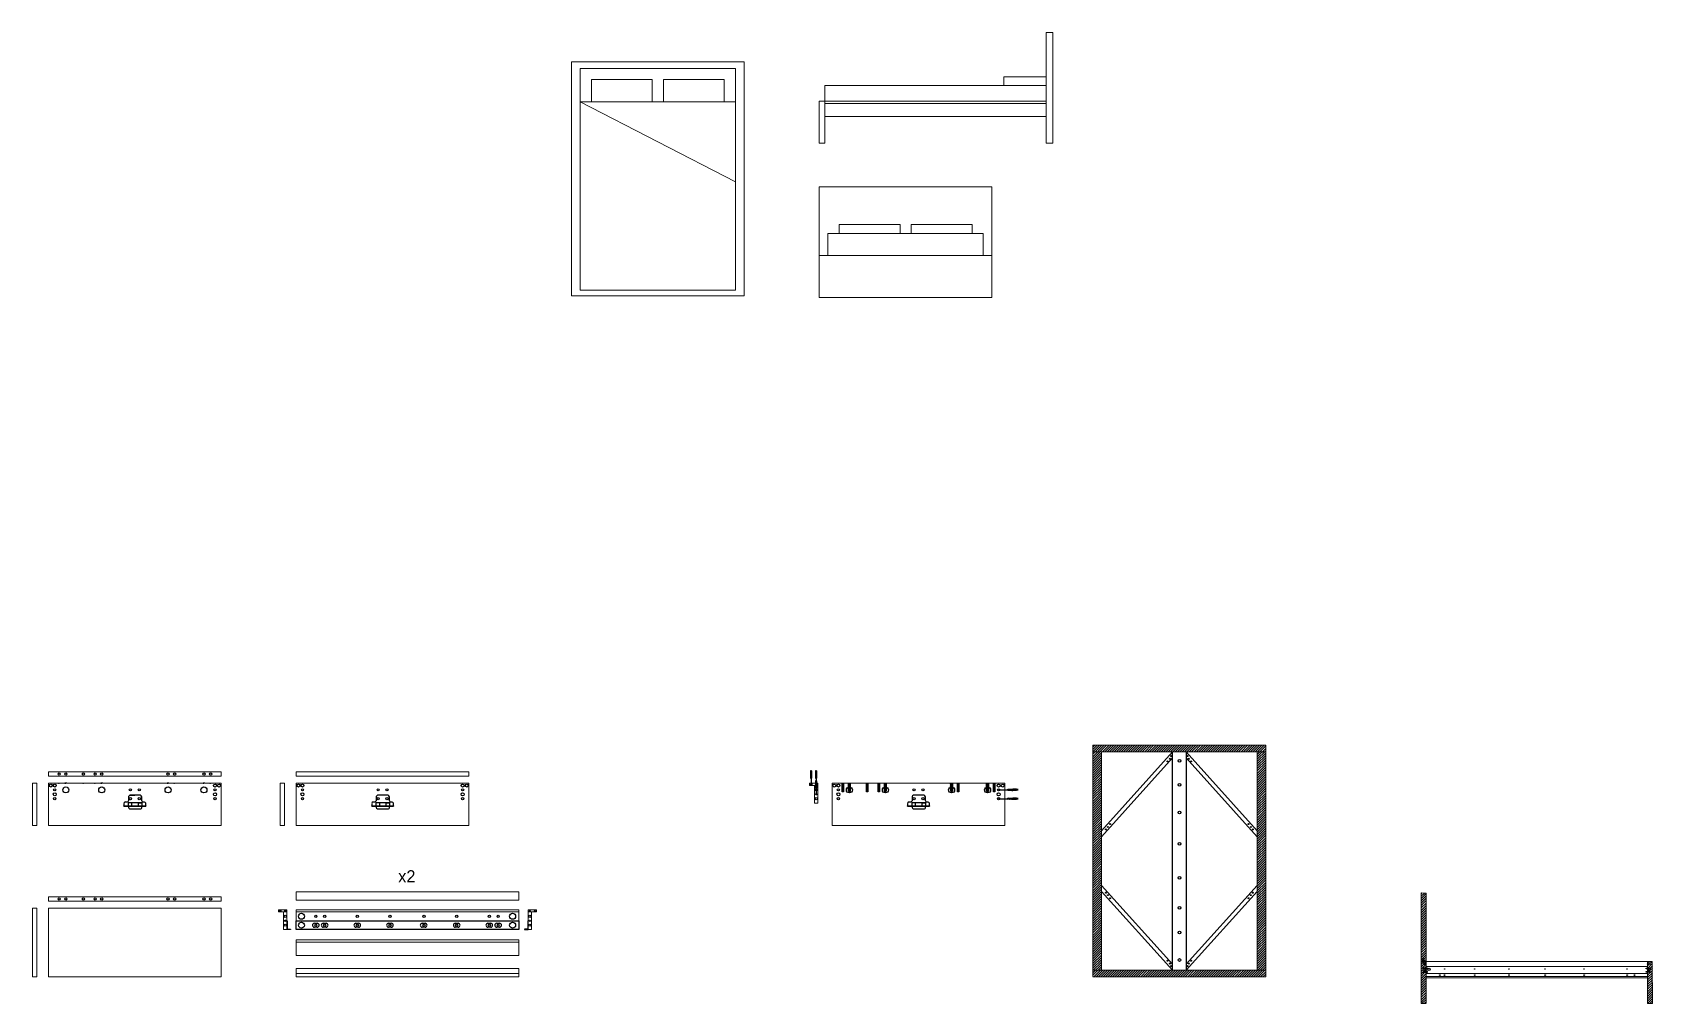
# Model space of a CAD drawing. Header units: inches. Extents: x 213 to 1676, y 188 to 1065.
import ezdxf

# ---------------------------------------------------------------- set-up
doc = ezdxf.new("R2010")
doc.units = ezdxf.units.IN
doc.header["$MEASUREMENT"] = 0
for name, color, linetype, lineweight in [('A-FURN', 8, 'Continuous', 15), ('A-WALL-FULL', 7, 'Continuous', 18), ('Arredi', 3, 'Continuous', 30), ('quota', 4, 'Continuous', 5)]:
    doc.layers.add(name, color=color, linetype=linetype, lineweight=lineweight)

msp = doc.modelspace()

# ---------------------------------------------------------------- hatches: boundary and pattern name
at = {"layer": 'quota'}
h = msp.add_hatch(dxfattribs=at)
h.set_pattern_fill('ANSI31', color=256, scale=12)
h.paths.add_polyline_path([(1178.2, 415.3), (1170.5, 415.3), (1170.5, 218.3), (1178.2, 218.3)])
h.paths.add_polyline_path([(1326.5, 421.3), (1170.5, 421.3), (1170.5, 415.3), (1326.5, 415.3)])
h.paths.add_polyline_path([(1326.5, 415.3), (1318.8, 415.3), (1318.8, 218.3), (1326.5, 218.3)])
h.paths.add_polyline_path([(1326.5, 218.3), (1170.5, 218.3), (1170.5, 212.3), (1326.5, 212.3)])
h = msp.add_hatch(dxfattribs=at)
h.set_pattern_fill('ANSI31', color=256, scale=12)
h.paths.add_polyline_path([(1471.2, 287.9), (1466.7, 288.3), (1466.7, 226.3), (1468.7, 226.3), (1468.7, 228.5), (1469.3, 228.5), (1469.3, 226.3), (1471.2, 226.3)])
h.paths.add_polyline_path([(1471.2, 215.5), (1471.2, 216.5), (1468.7, 216.5), (1468.7, 217.1), (1471.2, 217.1), (1471.2, 217.9), (1469.1, 217.9), (1469.1, 218.2), (1471.2, 218.2), (1471.2, 219.7), (1468.7, 219.7), (1468.7, 220.3), (1471.2, 220.3), (1471.2, 223.8), (1469.1, 223.8), (1469.2, 224.1), (1471.2, 224.1), (1471.2, 226.3), (1469.3, 226.3), (1469.3, 224.8), (1468.7, 224.8), (1468.7, 226.3), (1466.7, 226.3), (1466.7, 188.3), (1471.2, 188.3)])
h.paths.add_polyline_path([(1675.4, 226.3), (1671.2, 226.3), (1671.2, 224.1), (1673.2, 224.1), (1673.2, 223.8), (1671.2, 223.8), (1671.2, 220.3), (1673.6, 220.3), (1673.6, 219.7), (1671.2, 219.7), (1671.2, 218.2), (1673.2, 218.2), (1673.2, 217.9), (1671.2, 217.9), (1671.2, 217.1), (1673.6, 217.1), (1673.6, 216.5), (1671.2, 216.5), (1671.2, 188.3), (1675.7, 188.3)])

# ---------------------------------------------------------------- linework, layer by layer
at = {"layer": 'A-FURN'}
for p, q in [((1128.3, 964.6), (1128.3, 1064.6)), ((1128.3, 1064.6), (1134.4, 1064.6)), ((1134.4, 1064.6), (1134.4, 964.6)), ((699.7, 827), (699.7, 1038.1)), ((699.7, 1038.1), (855.7, 1038.1)), ((707.7, 1032), (707.7, 832)), ((847.7, 1032), (707.7, 1032)), ((847.7, 832), (847.7, 1032)), ((855.7, 827), (855.7, 1038.1)), ((1128.4, 1024.6), (1089.9, 1024.6)), ((1089.9, 1024.6), (1089.9, 1016.6)), ((1128.4, 1024.6), (1128.4, 1024.6)), ((1128.4, 1024.6), (1128.4, 1024.6)), ((717.7, 1002), (717.7, 1022)), ((717.7, 1022), (772.7, 1022)), ((772.7, 1022), (772.7, 1002)), ((837.7, 1022), (782.7, 1022)), ((782.7, 1022), (782.7, 1002)), ((837.7, 1002), (837.7, 1022)), ((928.3, 1002.6), (928.3, 1016.6)), ((928.3, 1016.6), (1128.3, 1016.6)), ((707.7, 1002), (847.7, 1002)), ((707.7, 1002), (847.7, 929.7)), ((923.3, 1002.6), (923.3, 964.6)), ((923.3, 1002.6), (931.4, 1002.6)), ((923.3, 1002.6), (928.3, 1002.6)), ((928.3, 1002.6), (928.3, 964.6)), ((928.3, 1002.6), (928.3, 988.6)), ((928.3, 1002.6), (928.3, 1002.6)), ((928.3, 1002.6), (928.3, 1002.4)), ((928.3, 1002.4), (928.3, 1000.4)), ((928.3, 1000.4), (1128.3, 1000.4)), ((1128.3, 1002.6), (931.4, 1002.6)), ((928.3, 988.6), (1128.3, 988.6)), ((923.3, 964.6), (928.3, 964.6)), ((1128.3, 964.6), (1134.4, 964.6)), ((923.3, 825.3), (923.3, 925.3)), ((923.3, 925.3), (1079.3, 925.3)), ((1079.3, 925.3), (1079.3, 825.3)), ((931.3, 863.3), (931.3, 883.3)), ((931.3, 883.3), (1071.3, 883.3)), ((941.3, 883.3), (941.3, 891.3)), ((941.3, 891.3), (996.3, 891.3)), ((996.3, 891.3), (996.3, 883.3)), ((1006.3, 891.3), (1006.3, 883.3)), ((1006.3, 891.3), (1061.3, 891.3)), ((1061.3, 883.3), (1061.3, 891.3)), ((1071.3, 883.3), (1071.3, 863.3)), ((923.3, 863.3), (1079.3, 863.3)), ((855.7, 827), (699.7, 827)), ((707.7, 832), (847.7, 832)), ((1079.3, 825.3), (923.3, 825.3))]:
    msp.add_line(p, q, dxfattribs=at)
at = {"layer": 'A-WALL-FULL'}
for p, q in [((1170.5, 421.3), (1326.5, 421.3)), ((1170.5, 212.7), (1170.5, 421.3)), ((1170.5, 421.3), (1170.5, 415.3)), ((1170.5, 415.3), (1326.5, 415.3)), ((1178.2, 415.3), (1178.2, 218.3)), ((1318.8, 218.8), (1318.8, 415.3)), ((1326.5, 421.3), (1326.5, 212.3)), ((383.6, 397.4), (227.6, 397.4)), ((227.6, 397.4), (227.6, 393.4)), ((227.6, 397.4), (227.6, 395.4)), ((227.6, 397.4), (227.6, 395.4)), ((383.6, 393.4), (383.6, 397.4)), ((383.6, 397.4), (383.6, 395.4)), ((607.2, 397.4), (451.2, 397.4)), ((451.2, 397.4), (451.2, 393.4)), ((607.2, 393.4), (607.2, 397.4)), ((213.2, 349.1), (213.2, 387.1)), ((213.2, 387.1), (217.2, 387.1)), ((217.2, 387.1), (217.2, 349.1)), ((227.6, 393.4), (383.6, 393.4)), ((227.6, 387.1), (227.6, 349.1)), ((227.6, 387.1), (383.6, 387.1)), ((383.6, 387.1), (383.6, 349.1)), ((436.8, 349.1), (436.8, 387.1)), ((436.8, 387.1), (440.8, 387.1)), ((440.8, 387.1), (440.8, 349.1)), ((451.2, 393.4), (607.2, 393.4)), ((451.2, 387.1), (607.2, 387.1)), ((451.2, 387.1), (451.2, 349.1)), ((607.2, 387.1), (607.2, 349.1)), ((914.7, 385.1), (914.7, 387.1)), ((914.7, 387.1), (922.2, 387.1)), ((914.7, 387.1), (914.7, 386.1)), ((919.2, 385.1), (914.7, 385.1)), ((919.2, 369.1), (919.2, 385.1)), ((919.2, 385.1), (922.2, 385.1)), ((922.2, 387.1), (922.2, 369.1)), ((922.2, 387.1), (922.2, 386.1)), ((935, 387.1), (1091, 387.1)), ((935, 387.1), (935, 349.1)), ((1091, 387.1), (1091, 349.1)), ((922.2, 369.1), (919.2, 369.1)), ((922.2, 369.1), (920.7, 369.1)), ((217.2, 349.1), (213.2, 349.1)), ((383.6, 349.1), (227.6, 349.1)), ((440.8, 349.1), (436.8, 349.1)), ((607.2, 349.1), (451.2, 349.1)), ((1091, 349.1), (935, 349.1)), ((383.6, 284.7), (227.6, 284.7)), ((227.6, 284.7), (227.6, 280.7)), ((227.6, 284.7), (227.6, 282.7)), ((227.6, 284.7), (227.6, 282.7)), ((227.6, 280.7), (383.6, 280.7)), ((383.6, 280.7), (383.6, 284.7)), ((383.6, 284.7), (383.6, 282.7)), ((451.2, 289.2), (451.2, 281.7)), ((652.2, 289.2), (451.2, 289.2)), ((451.2, 281.7), (652.2, 281.7)), ((652.2, 286.2), (652.2, 289.2)), ((652.2, 281.7), (652.2, 286.2)), ((1466.7, 188.3), (1466.7, 288.3)), ((1466.7, 288.3), (1471.2, 287.9)), ((1471.2, 287.9), (1471.2, 221.8)), ((213.1, 212.3), (213.2, 274.3)), ((213.2, 274.3), (217.2, 274.3)), ((217.2, 274.3), (217, 212.3)), ((227.6, 212.3), (227.6, 274.3)), ((383.6, 274.3), (227.6, 274.3)), ((383.6, 212.3), (383.6, 274.3)), ((435.4, 271), (435.4, 273)), ((435.4, 273), (442.9, 273)), ((435.4, 273), (435.4, 272)), ((439.9, 271), (435.4, 271)), ((439.9, 255), (439.9, 271)), ((439.9, 271), (442.9, 271)), ((442.9, 273), (442.9, 255)), ((442.9, 273), (442.9, 272)), ((451.2, 273), (652.2, 273)), ((451.2, 273), (451.2, 255)), ((451.2, 273), (451.2, 271)), ((451.2, 273), (551.3, 273)), ((451.2, 271), (652.2, 271)), ((451.2, 271), (451.2, 263)), ((652.2, 271), (650.2, 271)), ((652.2, 255), (652.2, 273)), ((660.7, 273), (660.7, 255)), ((668.2, 273), (660.7, 273)), ((660.7, 273), (660.7, 272)), ((663.7, 271), (660.7, 271)), ((663.7, 255), (663.7, 271)), ((663.7, 271), (668.2, 271)), ((668.2, 271), (668.2, 273)), ((668.2, 273), (668.2, 272)), ((442.9, 255), (439.9, 255)), ((442.9, 255), (441.4, 255)), ((451.2, 255), (652.2, 255)), ((660.7, 255), (663.7, 255)), ((660.7, 255), (662.2, 255)), ((451.2, 245.8), (652.2, 245.8)), ((451.2, 245.8), (451.2, 231.8)), ((451.2, 245.8), (451.2, 243.8)), ((451.2, 243.8), (652.2, 243.8)), ((652.2, 243.8), (650.2, 243.8)), ((652.2, 231.8), (652.2, 245.8)), ((451.2, 231.8), (652.2, 231.8)), ((451.2, 219.8), (451.2, 212.3)), ((652.2, 219.8), (451.2, 219.8)), ((652.2, 212.3), (652.2, 219.8)), ((1468.7, 226.3), (1466.7, 226.3)), ((1471.2, 226.3), (1469.3, 226.3)), ((1671.2, 226.3), (1675.4, 226.3)), ((1671.2, 220.3), (1671.2, 226.3)), ((1671.2, 217.1), (1671.2, 219.7)), ((1675.4, 226.3), (1675.7, 188.3)), ((217.1, 212.3), (213.1, 212.3)), ((227.6, 212.3), (383.6, 212.3)), ((451.2, 215.3), (652.2, 215.3)), ((451.2, 212.3), (652.2, 212.3)), ((1326.3, 218.3), (1170.5, 218.3)), ((1326.5, 212.3), (1170.5, 212.3)), ((1471.2, 215.5), (1471.2, 188.4)), ((1671.2, 188.3), (1671.2, 216.5)), ((1471, 188.3), (1466.7, 188.3)), ((1675.7, 188.3), (1671.2, 188.3))]:
    msp.add_line(p, q, dxfattribs=at)
at = {"layer": 'A-WALL-FULL', "color": 0}
msp.add_line((451.2, 255), (451.2, 255.3), dxfattribs=at)
for points in [[(1471.2, 221.8), (1671.2, 221.8), (1671.2, 226.3), (1471.2, 226.3)], [(1671.2, 211.5), (1471.2, 211.5), (1471.2, 215.5), (1671.2, 215.5)], [(1671.2, 211.5), (1471.2, 211.5), (1471.2, 212.8), (1671.2, 212.8)]]:
    msp.add_lwpolyline(points, close=True, dxfattribs=at)
for points in [[(1471.2, 220.3), (1471.2, 226.3), (1671.2, 226.3), (1671.2, 220.3)], [(1471.2, 217.1), (1471.2, 219.7)], [(1671.2, 219.7), (1671.2, 217.1)], [(1671.2, 216.5), (1671.2, 211.5), (1471.2, 211.5), (1471.2, 216.5)]]:
    msp.add_lwpolyline(points, dxfattribs=at)
at = {"layer": 'Arredi', "color": 2}
for p, q in [((1242.4, 415.3), (1178.2, 344.2)), ((1242.4, 409.9), (1178.2, 338.7)), ((1242.4, 218.3), (1242.4, 415.3)), ((1254.5, 415.3), (1254.5, 218.3)), ((1254.5, 415.3), (1318.8, 344.2)), ((1254.5, 409.9), (1318.8, 338.7)), ((915.5, 398.3), (915.5, 391.7)), ((915.8, 398.3), (915.8, 391.7)), ((915.9, 398.3), (915.9, 391.7)), ((916.1, 398.3), (916.1, 391.7)), ((916.3, 398.3), (916.3, 391.7)), ((916.5, 398.3), (916.5, 391.7)), ((921, 398.3), (920, 398.3)), ((920, 398.3), (920, 391.7)), ((920, 398.3), (920, 391.7)), ((920.3, 398.3), (920.3, 391.7)), ((920.4, 398.3), (920.4, 391.7)), ((920.6, 398.3), (920.6, 391.7)), ((920.8, 398.3), (920.8, 391.7)), ((921, 391.7), (921, 398.3)), ((921, 398.3), (921, 391.7)), ((236.7, 387.1), (237.3, 387.1)), ((244.1, 387.1), (242.4, 387.1)), ((242.4, 387.1), (243.3, 387.1)), ((258.6, 387.1), (259.2, 387.1)), ((269.2, 387.1), (269.8, 387.1)), ((276.6, 387.1), (274.9, 387.1)), ((274.9, 387.1), (275.7, 387.1)), ((336.4, 387.1), (334.7, 387.1)), ((334.7, 387.1), (335.6, 387.1)), ((340.9, 387.1), (341.5, 387.1)), ((368.8, 387.1), (367.2, 387.1)), ((367.2, 387.1), (368, 387.1)), ((373.4, 387.1), (374, 387.1)), ((916.2, 391.6), (916.2, 386.1)), ((920, 391.7), (921, 391.7)), ((920, 389.3), (920, 382.7)), ((920.3, 389.3), (920.3, 382.7)), ((920.4, 389.3), (920.4, 382.7)), ((920.6, 389.3), (920.6, 382.7)), ((920.7, 391.7), (920.7, 386.1)), ((920.7, 382.6), (920.7, 377.1)), ((920.8, 389.3), (920.8, 382.7)), ((921, 389.3), (921, 382.7)), ((944.1, 379.2), (944.1, 387.1)), ((944.1, 387.1), (945.3, 387.1)), ((944.1, 387.1), (944.1, 379.2)), ((944.4, 387.1), (944.4, 379.2)), ((944.6, 387.1), (944.6, 379.2)), ((944.8, 387.1), (944.8, 379.2)), ((945, 387.1), (945, 379.2)), ((945.3, 387.1), (945.3, 379.2)), ((945.3, 387.1), (945.3, 379.2)), ((966, 379.2), (966, 387.1)), ((966, 387.1), (967.2, 387.1)), ((966, 387.1), (966, 379.2)), ((966.3, 387.1), (966.3, 379.2)), ((966.5, 387.1), (966.5, 379.2)), ((966.7, 387.1), (966.7, 379.2)), ((966.9, 387.1), (966.9, 379.2)), ((967.2, 387.1), (967.2, 379.2)), ((967.2, 387.1), (967.2, 379.2)), ((976.6, 379.2), (976.6, 387.1)), ((976.6, 387.1), (977.7, 387.1)), ((976.6, 387.1), (976.6, 379.2)), ((976.8, 387.1), (976.8, 379.2)), ((977.1, 387.1), (977.1, 379.2)), ((977.3, 387.1), (977.3, 379.2)), ((977.5, 387.1), (977.5, 379.2)), ((977.7, 387.1), (977.7, 379.2)), ((977.7, 387.1), (977.7, 379.2)), ((1048.3, 379.2), (1048.3, 387.1)), ((1048.3, 387.1), (1049.5, 387.1)), ((1048.3, 387.1), (1048.3, 379.2)), ((1048.6, 387.1), (1048.6, 379.2)), ((1048.8, 387.1), (1048.8, 379.2)), ((1049, 387.1), (1049, 379.2)), ((1049.2, 387.1), (1049.2, 379.2)), ((1049.5, 387.1), (1049.5, 379.2)), ((1049.5, 387.1), (1049.5, 379.2)), ((1080.7, 379.2), (1080.7, 387.1)), ((1080.7, 387.1), (1081.9, 387.1)), ((1080.7, 387.1), (1080.7, 379.2)), ((1081, 387.1), (1081, 379.2)), ((1081.2, 387.1), (1081.2, 379.2)), ((1081.4, 387.1), (1081.4, 379.2)), ((1081.6, 387.1), (1081.6, 379.2)), ((1081.9, 387.1), (1081.9, 379.2)), ((1081.9, 387.1), (1081.9, 379.2)), ((1085.3, 381.1), (1093, 381.1)), ((301, 376.3), (305.6, 376.3)), ((945.3, 379.2), (944.1, 379.2)), ((967.2, 379.2), (966, 379.2)), ((977.7, 379.2), (976.6, 379.2)), ((1049.5, 379.2), (1048.3, 379.2)), ((1081.9, 379.2), (1080.7, 379.2)), ((1085.3, 373.1), (1093, 373.1)), ((1242.4, 223.7), (1178.2, 294.9)), ((1254.5, 223.7), (1318.8, 294.9)), ((1242.4, 218.3), (1178.2, 289.5)), ((1254.5, 218.3), (1318.8, 289.5)), ((442.9, 263), (443.2, 263)), ((446.2, 255), (442.9, 255)), ((443.2, 263), (443.2, 255.3)), ((443.2, 255.3), (446.2, 255.3)), ((446.2, 255.3), (446.2, 255)), ((451.2, 255), (451.2, 263)), ((451.2, 263), (652.2, 263)), ((451.2, 255.3), (652.2, 255.3)), ((652.2, 255), (451.2, 255)), ((467.7, 260.8), (470.2, 260.8)), ((470.2, 257.2), (467.7, 257.2)), ((475.7, 260.8), (478.2, 260.8)), ((478.2, 257.2), (475.7, 257.2)), ((505.1, 260.8), (507.6, 260.8)), ((507.6, 257.2), (505.1, 257.2)), ((534.6, 260.8), (537.1, 260.8)), ((537.1, 257.2), (534.6, 257.2)), ((565.1, 260.8), (567.6, 260.8)), ((567.6, 257.2), (565.1, 257.2)), ((594.9, 260.8), (597.4, 260.8)), ((597.4, 257.2), (594.9, 257.2)), ((624.3, 260.8), (626.8, 260.8)), ((626.8, 257.2), (624.3, 257.2)), ((632.3, 260.8), (634.8, 260.8)), ((634.8, 257.2), (632.3, 257.2)), ((652.2, 263), (652.2, 255)), ((660.4, 255.3), (657.4, 255.3)), ((657.4, 255.3), (657.4, 255)), ((657.4, 255), (660.7, 255)), ((660.7, 263), (660.4, 263)), ((660.4, 263), (660.4, 255.3)), ((1468.7, 228.5), (1469.3, 228.5)), ((1468.7, 224.8), (1468.7, 228.5)), ((1469.3, 224.8), (1468.7, 224.8)), ((1468.7, 220.3), (1468.7, 219.7)), ((1468.7, 219.7), (1472.4, 219.7)), ((1472.4, 220.3), (1468.8, 220.3)), ((1469.2, 224.1), (1469.1, 223.8)), ((1469.1, 223.8), (1471.2, 223.8)), ((1471.2, 224.1), (1469.2, 224.1)), ((1469.3, 228.5), (1469.3, 224.8)), ((1472.4, 219.7), (1472.4, 220.3)), ((1669.9, 220.3), (1673.6, 220.3)), ((1673.6, 219.7), (1669.9, 219.7)), ((1671.2, 224.1), (1673.2, 224.1)), ((1673.2, 223.8), (1671.2, 223.8)), ((1673.2, 224.1), (1673.2, 223.8)), ((1673.6, 220.3), (1673.6, 219.7)), ((1468.7, 217.1), (1468.7, 216.5)), ((1472.4, 217.1), (1468.7, 217.1)), ((1468.7, 216.5), (1472.4, 216.5)), ((1469.1, 218.2), (1471.2, 218.2)), ((1469.1, 217.9), (1469.1, 218.2)), ((1471.2, 217.9), (1469.1, 217.9)), ((1472.4, 216.5), (1472.4, 217.1)), ((1669.9, 217.1), (1673.6, 217.1)), ((1673.6, 216.5), (1669.9, 216.5)), ((1673.2, 218.2), (1671.2, 218.2)), ((1671.2, 217.9), (1673.2, 217.9)), ((1673.2, 217.9), (1673.2, 218.2)), ((1673.6, 217.1), (1673.6, 216.5))]:
    msp.add_line(p, q, dxfattribs=at)
at = {"layer": 'Arredi', "color": 2, "linetype": 'Continuous'}
for p, q in [((949.7, 386.3), (949.7, 386.5)), ((949.7, 385.4), (949.7, 385.5)), ((949.7, 384.5), (949.7, 384.7)), ((949.7, 383.5), (949.7, 383.7)), ((949.7, 382.6), (949.7, 382.8)), ((949.7, 381.6), (949.7, 381.8)), ((949.7, 380.8), (949.7, 381)), ((951.5, 386.9), (951.5, 387.1)), ((951.5, 385.8), (951.5, 386.1)), ((951.5, 385), (951.5, 385.2)), ((951.5, 384), (951.5, 384.3)), ((951.5, 382.9), (951.5, 383.2)), ((951.5, 382), (951.5, 382.3)), ((951.5, 381), (951.5, 381.3)), ((951.5, 380), (951.5, 380.3)), ((982.2, 386.3), (982.2, 386.5)), ((982.2, 385.4), (982.2, 385.5)), ((982.2, 384.5), (982.2, 384.7)), ((982.2, 383.5), (982.2, 383.7)), ((982.2, 382.6), (982.2, 382.8)), ((982.2, 381.6), (982.2, 381.8)), ((982.2, 380.8), (982.2, 381)), ((983.9, 386.9), (983.9, 387.1)), ((983.9, 385.8), (983.9, 386.1)), ((983.9, 385), (983.9, 385.2)), ((983.9, 384), (983.9, 384.3)), ((983.9, 382.9), (983.9, 383.2)), ((983.9, 382), (983.9, 382.3)), ((983.9, 381), (983.9, 381.3)), ((983.9, 380), (983.9, 380.3)), ((1042, 386.3), (1042, 386.5)), ((1042, 385.4), (1042, 385.5)), ((1042, 384.5), (1042, 384.7)), ((1042, 383.5), (1042, 383.7)), ((1042, 382.6), (1042, 382.8)), ((1042, 381.6), (1042, 381.8)), ((1042, 380.8), (1042, 381)), ((1043.8, 386.9), (1043.8, 387.1)), ((1043.8, 385.8), (1043.8, 386.1)), ((1043.8, 385), (1043.8, 385.2)), ((1043.8, 384), (1043.8, 384.3)), ((1043.8, 382.9), (1043.8, 383.2)), ((1043.8, 382), (1043.8, 382.3)), ((1043.8, 381), (1043.8, 381.3)), ((1043.8, 380), (1043.8, 380.3)), ((1074.5, 386.5), (1074.5, 387.1)), ((1074.5, 386.3), (1074.5, 386.5)), ((1074.5, 385.4), (1074.5, 385.5)), ((1074.5, 384.5), (1074.5, 384.7)), ((1074.5, 383.5), (1074.5, 383.7)), ((1074.5, 382.6), (1074.5, 382.8)), ((1074.5, 381.6), (1074.5, 381.8)), ((1074.5, 380.8), (1074.5, 381)), ((1076.1, 387.1), (1076.1, 387.1)), ((1076.2, 386.9), (1076.2, 387.1)), ((1076.2, 385.8), (1076.2, 386.1)), ((1076.2, 385), (1076.2, 385.2)), ((1076.2, 384), (1076.2, 384.3)), ((1076.2, 382.9), (1076.2, 383.2)), ((1076.2, 382), (1076.2, 382.3)), ((1076.2, 381), (1076.2, 381.3)), ((1076.2, 380), (1076.2, 380.3)), ((1093.6, 381.4), (1093, 381.1)), ((1093, 381.1), (1093.7, 380.7)), ((1093.6, 381.6), (1093.7, 381.6)), ((1093.9, 381.6), (1093.7, 381.5)), ((1093.8, 380.6), (1093.9, 380.6)), ((1094.2, 381.6), (1094.3, 381.6)), ((1094.4, 380.6), (1094.5, 380.6)), ((1094.8, 381.6), (1094.9, 381.6)), ((1095, 380.6), (1095.1, 380.6)), ((1095.4, 381.6), (1095.5, 381.6)), ((1095.6, 380.6), (1095.7, 380.6)), ((1095.9, 381.6), (1096, 381.6)), ((1096.2, 380.6), (1096.4, 380.6)), ((1096.5, 381.6), (1096.6, 381.6)), ((1096.8, 380.6), (1097, 380.6)), ((1097.1, 381.6), (1097.2, 381.6)), ((1097.4, 380.6), (1097.5, 380.6)), ((1097.6, 381.6), (1097.7, 381.6)), ((1098, 380.6), (1098.2, 380.6)), ((1098.2, 380.5), (1098.2, 380.5)), ((949.7, 379.8), (949.7, 380)), ((949.8, 380.2), (949.9, 379.9)), ((950, 379.7), (950.5, 378.8)), ((950.5, 378.8), (951.2, 379.9)), ((982.2, 379.8), (982.2, 380)), ((982.3, 380.2), (982.4, 379.9)), ((982.5, 379.7), (983, 378.8)), ((983, 378.8), (983.6, 379.9)), ((1042, 379.8), (1042, 380)), ((1042.1, 380.2), (1042.2, 379.9)), ((1042.3, 379.7), (1042.8, 378.8)), ((1042.8, 378.8), (1043.5, 379.9)), ((1074.5, 380.2), (1074.7, 379.9)), ((1074.5, 379.8), (1074.5, 380)), ((1074.8, 379.7), (1075.3, 378.8)), ((1075.3, 378.8), (1075.9, 379.9)), ((1093.6, 373.4), (1093, 373.1)), ((1093, 373.1), (1093.7, 372.7)), ((1093.6, 373.6), (1093.7, 373.6)), ((1093.9, 373.6), (1093.7, 373.5)), ((1093.8, 372.6), (1093.9, 372.6)), ((1094.2, 373.6), (1094.3, 373.6)), ((1094.4, 372.6), (1094.5, 372.6)), ((1094.8, 373.6), (1094.9, 373.6)), ((1095, 372.6), (1095.1, 372.6)), ((1095.4, 373.6), (1095.5, 373.6)), ((1095.6, 372.6), (1095.7, 372.6)), ((1095.9, 373.6), (1096, 373.6)), ((1096.2, 372.6), (1096.4, 372.6)), ((1096.5, 373.6), (1096.6, 373.6)), ((1096.8, 372.6), (1097, 372.6)), ((1097.1, 373.6), (1097.2, 373.6)), ((1097.4, 372.6), (1097.5, 372.6)), ((1097.6, 373.6), (1097.7, 373.6)), ((1098, 372.6), (1098.2, 372.6)), ((1098.2, 372.5), (1098.2, 372.5))]:
    msp.add_line(p, q, dxfattribs=at)
at = {"layer": 'Arredi'}
for p, q in [((1471.2, 223.8), (1471.2, 224.1)), ((1669.9, 219.7), (1669.9, 220.3)), ((1671.2, 223.8), (1671.2, 224.1)), ((1471.2, 218.2), (1471.2, 217.9)), ((1669.9, 216.5), (1669.9, 217.1)), ((1671.2, 218.2), (1671.2, 217.9))]:
    msp.add_line(p, q, dxfattribs=at)
at = {"layer": 'Arredi', "color": 2}
for points in [[(916.5, 391.7), (916.5, 398.3), (915.5, 398.3), (915.5, 391.7)], [(921, 382.7), (921, 389.3), (920, 389.3), (920, 382.7)], [(295.8, 366.5), (295.8, 366.8), (299.8, 366.8), (299.8, 366.5)], [(299.8, 366.5), (299.8, 369.6), (311.8, 369.6), (311.8, 366.5)], [(299.8, 366.5), (299.8, 369.6), (302.7, 369.6), (302.7, 366.5)], [(309, 366.4), (309, 369.5), (311.8, 369.5), (311.8, 366.4)], [(311.8, 366.5), (311.8, 366.8), (315.5, 366.8), (315.5, 366.5)], [(519.4, 366.5), (519.4, 366.8), (523.4, 366.8), (523.4, 366.5)], [(523.4, 366.5), (523.4, 369.6), (535.4, 369.6), (535.4, 366.5)], [(523.4, 366.5), (523.4, 369.6), (526.3, 369.6), (526.3, 366.5)], [(532.6, 366.4), (532.6, 369.5), (535.4, 369.5), (535.4, 366.4)], [(535.4, 366.5), (535.4, 366.8), (539.1, 366.8), (539.1, 366.5)], [(1003.2, 366.5), (1003.2, 366.8), (1007.2, 366.8), (1007.2, 366.5)], [(1007.2, 366.5), (1007.2, 369.6), (1019.2, 369.6), (1019.2, 366.5)], [(1007.2, 366.5), (1007.2, 369.6), (1010.1, 369.6), (1010.1, 366.5)], [(1016.4, 366.4), (1016.4, 369.5), (1019.2, 369.5), (1019.2, 366.4)], [(1019.2, 366.5), (1019.2, 366.8), (1022.9, 366.8), (1022.9, 366.5)]]:
    msp.add_lwpolyline(points, close=True, dxfattribs=at)
at = {"layer": 'Arredi', "color": 2, "linetype": 'Continuous'}
for points in [[(949.8, 386.5), (949.8, 387.1), (951.4, 387.1), (951.4, 387.1)], [(949.8, 385.5), (949.8, 386.3)], [(949.8, 384.7), (949.8, 385.3)], [(949.8, 383.7), (949.8, 384.5)], [(949.8, 382.8), (949.8, 383.5)], [(949.8, 381.8), (949.8, 382.6)], [(949.8, 380.9), (949.8, 381.6)], [(949.8, 380.2), (949.8, 380.8)], [(951.4, 386.8), (951.4, 386)], [(951.4, 385.8), (951.4, 385.1)], [(951.4, 384.9), (951.4, 384.2)], [(951.4, 383.9), (951.4, 383.1)], [(951.4, 382.9), (951.4, 382.2)], [(951.4, 381.9), (951.4, 381.2)], [(951.4, 380.9), (951.4, 380.2)], [(982.3, 386.5), (982.3, 387.1), (983.8, 387.1), (983.8, 387.1)], [(982.3, 385.5), (982.3, 386.3)], [(982.3, 384.7), (982.3, 385.3)], [(982.3, 383.7), (982.3, 384.5)], [(982.3, 382.8), (982.3, 383.5)], [(982.3, 381.8), (982.3, 382.6)], [(982.3, 380.9), (982.3, 381.6)], [(982.3, 380.2), (982.3, 380.8)], [(983.8, 386.8), (983.8, 386)], [(983.8, 385.8), (983.8, 385.1)], [(983.8, 384.9), (983.8, 384.2)], [(983.8, 383.9), (983.8, 383.1)], [(983.8, 382.9), (983.8, 382.2)], [(983.8, 381.9), (983.8, 381.2)], [(983.8, 380.9), (983.8, 380.2)], [(1042.1, 386.5), (1042.1, 387.1), (1043.7, 387.1), (1043.7, 387.1)], [(1042.1, 385.5), (1042.1, 386.3)], [(1042.1, 384.7), (1042.1, 385.3)], [(1042.1, 383.7), (1042.1, 384.5)], [(1042.1, 382.8), (1042.1, 383.5)], [(1042.1, 381.8), (1042.1, 382.6)], [(1042.1, 380.9), (1042.1, 381.6)], [(1042.1, 380.2), (1042.1, 380.8)], [(1043.7, 386.8), (1043.7, 386)], [(1043.7, 385.8), (1043.7, 385.1)], [(1043.7, 384.9), (1043.7, 384.2)], [(1043.7, 383.9), (1043.7, 383.1)], [(1043.7, 382.9), (1043.7, 382.2)], [(1043.7, 381.9), (1043.7, 381.2)], [(1043.7, 380.9), (1043.7, 380.2)], [(1074.5, 385.5), (1074.5, 386.3)], [(1074.5, 384.7), (1074.5, 385.3)], [(1074.5, 383.7), (1074.5, 384.5)], [(1074.5, 382.8), (1074.5, 383.5)], [(1074.5, 381.8), (1074.5, 382.6)], [(1074.5, 380.9), (1074.5, 381.6)], [(1074.5, 380.2), (1074.5, 380.8)], [(1076.1, 386.8), (1076.1, 386)], [(1076.1, 385.8), (1076.1, 385.1)], [(1076.1, 384.9), (1076.1, 384.2)], [(1076.1, 383.9), (1076.1, 383.1)], [(1076.1, 382.9), (1076.1, 382.2)], [(1076.1, 381.9), (1076.1, 381.2)], [(1076.1, 380.9), (1076.1, 380.2)], [(1093.9, 381.6), (1094.2, 381.6)], [(1094.3, 380.6), (1093.9, 380.6)], [(1094.3, 381.6), (1094.7, 381.6)], [(1094.9, 380.6), (1094.5, 380.6)], [(1094.9, 381.6), (1095.4, 381.6)], [(1095.5, 380.6), (1095.1, 380.6)], [(1095.5, 381.6), (1095.9, 381.6)], [(1096.2, 380.6), (1095.7, 380.6)], [(1096, 381.6), (1096.5, 381.6)], [(1096.8, 380.6), (1096.3, 380.6)], [(1096.6, 381.6), (1097, 381.6)], [(1097.3, 380.6), (1096.9, 380.6)], [(1097.2, 381.6), (1097.6, 381.6)], [(1098, 380.6), (1097.5, 380.6)], [(1097.7, 381.6), (1098.2, 381.6), (1098.2, 380.6), (1098.1, 380.6)], [(1100.4, 380.4), (1098.2, 380.4), (1098.2, 381.9), (1100.4, 381.9)], [(1100.5, 381.9), (1101.5, 381.9), (1101.5, 380.4), (1100.5, 380.4)], [(1093.9, 373.6), (1094.2, 373.6)], [(1094.3, 372.6), (1093.9, 372.6)], [(1094.3, 373.6), (1094.7, 373.6)], [(1094.9, 372.6), (1094.5, 372.6)], [(1094.9, 373.6), (1095.4, 373.6)], [(1095.5, 372.6), (1095.1, 372.6)], [(1095.5, 373.6), (1095.9, 373.6)], [(1096.2, 372.6), (1095.7, 372.6)], [(1096, 373.6), (1096.5, 373.6)], [(1096.8, 372.6), (1096.3, 372.6)], [(1096.6, 373.6), (1097, 373.6)], [(1097.3, 372.6), (1096.9, 372.6)], [(1097.2, 373.6), (1097.6, 373.6)], [(1098, 372.6), (1097.5, 372.6)], [(1097.7, 373.6), (1098.2, 373.6), (1098.2, 372.6), (1098.1, 372.6)], [(1100.4, 372.4), (1098.2, 372.4), (1098.2, 373.9), (1100.4, 373.9)], [(1100.5, 373.9), (1101.5, 373.9), (1101.5, 372.4), (1100.5, 372.4)]]:
    msp.add_lwpolyline(points, dxfattribs=at)
for points in [[(1098.2, 381.3), (1098.2, 380.9), (1100.1, 380.9), (1100.1, 381.3)], [(1100.7, 381.9), (1100.7, 380.4), (1100.7, 380.4), (1100.7, 381.9)], [(1101.5, 380.8), (1101.5, 381.4), (1102.3, 381.4), (1102.3, 380.8)], [(1102.3, 381.9), (1102.3, 380.4), (1102.3, 380.4), (1102.3, 381.9)], [(1098.2, 373.3), (1098.2, 372.9), (1100.1, 372.9), (1100.1, 373.3)], [(1100.7, 373.9), (1100.7, 372.4), (1100.7, 372.4), (1100.7, 373.9)], [(1101.5, 372.8), (1101.5, 373.4), (1102.3, 373.4), (1102.3, 372.8)], [(1102.3, 373.9), (1102.3, 372.4), (1102.3, 372.4), (1102.3, 373.9)]]:
    msp.add_lwpolyline(points, close=True, dxfattribs=at)
at = {"layer": 'Arredi', "color": 2}
for points in [[(295.8, 368.9), (295.8, 366.5), (315.5, 366.5), (315.5, 369.1)], [(298.8, 370.1), (297.1, 370.1)], [(299.8, 375.1), (299.8, 371.2)], [(299.8, 366.5), (299.8, 365.2)], [(310.6, 376.3), (301, 376.3)], [(311.8, 371.2), (311.8, 375)], [(311.8, 365), (311.8, 366.5)], [(314.4, 370.1), (312.8, 370.1)], [(519.4, 368.9), (519.4, 366.5), (539.1, 366.5), (539.1, 369.1)], [(522.4, 370.1), (520.7, 370.1)], [(523.4, 375.1), (523.4, 371.2)], [(523.4, 366.5), (523.4, 365.2)], [(534.2, 376.3), (524.6, 376.3)], [(535.4, 371.2), (535.4, 375)], [(535.4, 365), (535.4, 366.5)], [(538, 370.1), (536.4, 370.1)], [(1003.2, 368.9), (1003.2, 366.5), (1022.9, 366.5), (1022.9, 369.1)], [(1006.1, 370.1), (1004.5, 370.1)], [(1007.2, 375.1), (1007.2, 371.2)], [(1007.2, 366.5), (1007.2, 365.2)], [(1018, 376.3), (1008.4, 376.3)], [(1019.2, 371.2), (1019.2, 375)], [(1019.2, 365), (1019.2, 366.5)], [(1021.8, 370.1), (1020.2, 370.1)], [(300.9, 364.1), (310.9, 364.1)], [(524.5, 364.1), (534.5, 364.1)], [(1008.2, 364.1), (1018.2, 364.1)]]:
    msp.add_lwpolyline(points, dxfattribs=at)
for centre, radius in [((1239.8, 409.2), 0.419), ((1241.2, 411.6), 0.419), ((1255.7, 411.6), 0.419), ((1257.1, 409.2), 0.419), ((237.3, 395.4), 1), ((243.3, 395.4), 1), ((259.2, 395.4), 1), ((269.8, 395.4), 1), ((275.7, 395.4), 1), ((335.6, 395.4), 1), ((341.5, 395.4), 1), ((368, 395.4), 1), ((374, 395.4), 1), ((1237.8, 406.8), 0.419), ((1248.5, 407.2), 1.23), ((1259.1, 406.8), 0.419), ((229.7, 385), 1.37), ((233.3, 385), 1.37), ((233.3, 381.1), 1), ((243.3, 381.1), 2.71), ((275.7, 381.1), 2.71), ((301.6, 381.1), 1), ((309.6, 381.1), 1), ((335.6, 381.1), 2.71), ((368, 381.1), 2.71), ((378, 385), 1.37), ((378, 381.1), 1), ((381.6, 385), 1.37), ((453.3, 385), 1.37), ((456.9, 385), 1.37), ((456.9, 381.1), 1), ((525.2, 381.1), 1), ((533.2, 381.1), 1), ((601.5, 385), 1.37), ((601.5, 381.1), 1), ((605.2, 385), 1.37), ((916.2, 386.1), 0.55), ((920.7, 381.1), 1), ((920.7, 386.1), 0.55), ((937, 385), 1.37), ((940.7, 385), 1.37), ((940.7, 381.1), 1), ((950.6, 381.1), 2.71), ((983.1, 381.1), 2.71), ((1009, 381.1), 1), ((1017, 381.1), 1), ((1042.9, 381.1), 2.71), ((1075.4, 381.1), 2.71), ((1085.3, 385), 1.37), ((1085.3, 381.1), 1), ((1089, 385), 1.37), ((1248.5, 385.6), 1.23), ((233.3, 377.1), 1.37), ((233.3, 373.1), 1), ((301.6, 373.1), 1), ((309.6, 373.1), 1), ((378, 377.1), 1.37), ((378, 373.1), 1), ((456.9, 377.1), 1.37), ((456.9, 373.1), 1), ((525.2, 373.1), 1), ((533.2, 373.1), 1), ((601.5, 377.1), 1.37), ((601.5, 373.1), 1), ((920.7, 373.1), 1), ((920.7, 377.1), 0.55), ((940.7, 377.1), 1.37), ((940.7, 373.1), 1), ((1009, 373.1), 1), ((1017, 373.1), 1), ((1085.3, 377.1), 1.37), ((1085.3, 373.1), 1), ((1248.5, 360.6), 1.23), ((1182.2, 345.4), 0.419), ((1184, 347.6), 0.419), ((1186, 350.3), 0.419), ((1311, 350.3), 0.419), ((1312.9, 347.6), 0.419), ((1314.7, 345.4), 0.419), ((1248.5, 332.4), 1.23), ((1248.5, 301.8), 1.23), ((237.3, 282.7), 1), ((243.3, 282.7), 1), ((259.2, 282.7), 1), ((269.8, 282.7), 1), ((275.7, 282.7), 1), ((335.6, 282.7), 1), ((341.5, 282.7), 1), ((368, 282.7), 1), ((374, 282.7), 1), ((1182.2, 288.3), 0.419), ((1184, 286.1), 0.419), ((1186, 283.3), 0.419), ((1311, 283.3), 0.419), ((1312.9, 286.1), 0.419), ((1314.7, 288.3), 0.419), ((436.9, 272), 0.55), ((441.4, 267), 1), ((441.4, 272), 0.55), ((441.4, 263), 0.55), ((456, 267), 2.71), ((469, 267), 1), ((477, 267), 1), ((506.4, 267), 1), ((535.9, 267), 1), ((566.7, 267), 1), ((596.2, 267), 1), ((625.6, 267), 1), ((633.6, 267), 1), ((646.6, 267), 2.71), ((662.2, 267), 1), ((662.2, 272), 0.55), ((662.2, 263), 0.55), ((666.7, 272), 0.55), ((1248.5, 274.7), 1.23), ((441.4, 259), 1), ((456, 259), 2.71), ((469, 259), 1), ((477, 259), 1), ((506.4, 259), 1), ((535.9, 259), 1), ((566.7, 259), 1), ((596.2, 259), 1), ((625.6, 259), 1), ((633.6, 259), 1), ((646.6, 259), 2.71), ((662.2, 259), 1), ((1248.5, 252.4), 1.23), ((1237.8, 226.9), 0.419), ((1239.8, 224.4), 0.419), ((1241.2, 222.1), 0.419), ((1248.5, 227.6), 1.23), ((1255.7, 222.1), 0.419), ((1257.1, 224.4), 0.419), ((1259.1, 226.9), 0.419), ((1473.9, 219.1), 1), ((1487.9, 219.5), 0.223), ((1515.1, 219.5), 0.223), ((1545.9, 219.5), 0.223), ((1578.6, 219.5), 0.223), ((1613.8, 219.5), 0.223), ((1652.6, 219.5), 0.223), ((1483.6, 214), 0.345), ((1483.6, 214), 0.223), ((1487.9, 214), 0.345), ((1487.9, 214), 0.223), ((1515.1, 214), 0.345), ((1515.1, 214), 0.223), ((1546, 214), 0.345), ((1546, 214), 0.223), ((1578.7, 214), 0.345), ((1578.7, 214), 0.223), ((1613.9, 214), 0.345), ((1613.9, 214), 0.223), ((1652.7, 214), 0.345), ((1652.7, 214), 0.223), ((1659.4, 214), 0.345), ((1659.4, 214), 0.223)]:
    msp.add_circle(centre, radius, dxfattribs=at)
at = {"layer": 'Arredi', "color": 2, "linetype": 'Continuous'}
for centre, radius, start, end in [((950, 388.3), 1.87, 262.2956, 320.2539), ((950, 388.1), 1.87, 259.7318, 319.4371), ((950.1, 387.4), 1.87, 258.5918, 317.7443), ((950.2, 387.2), 1.87, 255.9958, 314.1035), ((950.1, 386.5), 1.87, 258.3615, 317.4099), ((950.2, 386.3), 1.87, 255.7631, 313.7901), ((950, 385.5), 1.87, 259.5682, 319.1903), ((950.1, 385.3), 1.87, 256.9818, 315.4542), ((950.2, 384.6), 1.87, 254.2176, 311.7564), ((950.3, 384.4), 1.87, 251.568, 308.4456), ((950.2, 383.6), 1.87, 255.4447, 313.3644), ((950.3, 383.4), 1.87, 252.812, 309.9741), ((950.3, 382.7), 1.87, 250.9361, 307.6855), ((950.4, 382.5), 1.87, 248.2339, 304.5505), ((950.3, 381.8), 1.87, 252.1845, 309.1977), ((982.4, 388.3), 1.87, 262.2956, 320.2539), ((982.5, 388.1), 1.87, 259.7318, 319.4371), ((982.5, 387.4), 1.87, 258.5918, 317.7443), ((982.6, 387.2), 1.87, 255.9958, 314.1035), ((982.5, 386.5), 1.87, 258.3615, 317.4099), ((982.6, 386.3), 1.87, 255.7631, 313.7901), ((982.5, 385.5), 1.87, 259.5682, 319.1903), ((982.6, 385.3), 1.87, 256.9818, 315.4542), ((982.7, 384.6), 1.87, 254.2176, 311.7564), ((982.8, 384.4), 1.87, 251.568, 308.4456), ((982.6, 383.6), 1.87, 255.4447, 313.3644), ((982.7, 383.4), 1.87, 252.812, 309.9741), ((982.8, 382.7), 1.87, 250.9361, 307.6855), ((982.9, 382.5), 1.87, 248.2339, 304.5505), ((982.7, 381.8), 1.87, 252.1845, 309.1977), ((1042.3, 388.3), 1.87, 262.2956, 320.2539), ((1042.3, 388.1), 1.87, 259.7318, 319.4371), ((1042.4, 387.4), 1.87, 258.5918, 317.7443), ((1042.5, 387.2), 1.87, 255.9958, 314.1035), ((1042.4, 386.5), 1.87, 258.3615, 317.4099), ((1042.5, 386.3), 1.87, 255.7631, 313.7901), ((1042.3, 385.5), 1.87, 259.5682, 319.1903), ((1042.4, 385.3), 1.87, 256.9818, 315.4542), ((1042.5, 384.6), 1.87, 254.2176, 311.7564), ((1042.6, 384.4), 1.87, 251.568, 308.4456), ((1042.5, 383.6), 1.87, 255.4447, 313.3644), ((1042.6, 383.4), 1.87, 252.812, 309.9741), ((1042.6, 382.7), 1.87, 250.9361, 307.6855), ((1042.7, 382.5), 1.87, 248.2339, 304.5505), ((1042.6, 381.8), 1.87, 252.1845, 309.1977), ((1074.7, 388.3), 1.87, 262.2956, 320.2539), ((1074.8, 388.1), 1.87, 259.7318, 319.4371), ((1074.8, 387.4), 1.87, 258.5918, 317.7443), ((1074.9, 387.2), 1.87, 255.9958, 314.1035), ((1074.8, 386.5), 1.87, 258.3615, 317.4099), ((1074.9, 386.3), 1.87, 255.7631, 313.7901), ((1074.8, 385.5), 1.87, 259.5682, 319.1903), ((1074.9, 385.3), 1.87, 256.9818, 315.4542), ((1075, 384.6), 1.87, 254.2176, 311.7564), ((1075, 384.4), 1.87, 251.568, 308.4456), ((1074.9, 383.6), 1.87, 255.4447, 313.3644), ((1075, 383.4), 1.87, 252.812, 309.9741), ((1075.1, 382.7), 1.87, 250.9361, 307.6855), ((1075.1, 382.5), 1.87, 248.2339, 304.5505), ((1075, 381.8), 1.87, 252.1845, 309.1977), ((1094.7, 381.2), 1.16, 159.5037, 216.0012), ((1094.8, 381.3), 1.16, 162.1845, 219.1977), ((1095.3, 381.2), 1.16, 158.2339, 214.5505), ((1095.4, 381.3), 1.16, 160.9361, 217.6855), ((1095.9, 381.3), 1.16, 162.812, 219.9741), ((1096, 381.4), 1.16, 165.4447, 223.3644), ((1096.5, 381.3), 1.16, 161.568, 218.4456), ((1096.6, 381.3), 1.16, 164.2176, 221.7564), ((1097, 381.4), 1.16, 166.9818, 225.4542), ((1097.2, 381.4), 1.16, 169.5682, 229.1903), ((1097.6, 381.4), 1.16, 165.7631, 223.7901), ((1097.8, 381.4), 1.16, 168.3615, 227.4099), ((1098.2, 381.4), 1.16, 165.9958, 224.1035), ((1098.3, 381.4), 1.16, 168.5918, 227.7443), ((1098.8, 381.4), 1.16, 169.7318, 229.4371), ((1098.9, 381.5), 1.16, 172.2956, 230.2539), ((950.4, 381.6), 1.87, 249.5037, 306.0012), ((982.8, 381.6), 1.87, 249.5037, 306.0012), ((1042.7, 381.6), 1.87, 249.5037, 306.0012), ((1075.1, 381.6), 1.87, 249.5037, 306.0012), ((1094.7, 373.2), 1.16, 159.5037, 216.0012), ((1094.8, 373.3), 1.16, 162.1845, 219.1977), ((1095.3, 373.2), 1.16, 158.2339, 214.5505), ((1095.4, 373.3), 1.16, 160.9361, 217.6855), ((1095.9, 373.3), 1.16, 162.812, 219.9741), ((1096, 373.4), 1.16, 165.4447, 223.3644), ((1096.5, 373.3), 1.16, 161.568, 218.4456), ((1096.6, 373.3), 1.16, 164.2176, 221.7564), ((1097, 373.4), 1.16, 166.9818, 225.4542), ((1097.2, 373.4), 1.16, 169.5682, 229.1903), ((1097.6, 373.4), 1.16, 165.7631, 223.7901), ((1097.8, 373.4), 1.16, 168.3615, 227.4099), ((1098.2, 373.4), 1.16, 165.9958, 224.1035), ((1098.3, 373.4), 1.16, 168.5918, 227.7443), ((1098.8, 373.4), 1.16, 169.7318, 229.4371), ((1098.9, 373.5), 1.16, 172.2956, 230.2539)]:
    msp.add_arc(centre, radius, start, end, dxfattribs=at)
at = {"layer": 'Arredi', "color": 2}
for centre, radius, start, end in [((297.5, 368.4), 1.81, 103.0065, 161.684), ((298.2, 371.8), 1.81, 290.1879, 339.9201), ((301.6, 374.5), 1.81, 106.8962, 162.0588), ((310.1, 374.5), 1.81, 14.9508, 73.1038), ((313.6, 371.8), 1.81, 197.3771, 244.5743), ((310.2, 365.7), 1.81, 23.101, 24.4648), ((313.6, 371.8), 1.81, 295.1293, 295.8188), ((313.8, 368.4), 1.81, 21.8451, 73.1879), ((521.1, 368.4), 1.81, 103.0065, 161.684), ((521.7, 371.8), 1.81, 290.1879, 339.9201), ((525.2, 374.5), 1.81, 106.8962, 162.0588), ((533.7, 374.5), 1.81, 14.9508, 73.1038), ((537.2, 371.8), 1.81, 197.3771, 244.5743), ((533.8, 365.7), 1.81, 23.101, 24.4648), ((537.2, 371.8), 1.81, 295.1293, 295.8188), ((537.4, 368.4), 1.81, 21.8451, 73.1879), ((1004.9, 368.4), 1.81, 103.0065, 161.684), ((1005.5, 371.8), 1.81, 290.1879, 339.9201), ((1008.9, 374.5), 1.81, 106.8962, 162.0588), ((1017.5, 374.5), 1.81, 14.9508, 73.1038), ((1020.9, 371.8), 1.81, 197.3771, 244.5743), ((1017.6, 365.7), 1.81, 23.101, 24.4648), ((1020.9, 371.8), 1.81, 295.1293, 295.8188), ((1021.2, 368.4), 1.81, 21.8451, 73.1879), ((301.6, 365.7), 1.81, 197.9412, 247.372), ((310.2, 365.7), 1.81, 292.628, 336.899), ((525.2, 365.7), 1.81, 197.9412, 247.372), ((533.8, 365.7), 1.81, 292.628, 336.899), ((1008.9, 365.7), 1.81, 197.9412, 247.372), ((1017.6, 365.7), 1.81, 292.628, 336.899), ((467.7, 259), 1.8, 90, 270), ((470.2, 259), 1.8, 270, 90), ((470.2, 259), 1.8, 270, 90), ((475.7, 259), 1.8, 90, 270), ((478.2, 259), 1.8, 270, 90), ((478.2, 259), 1.8, 270, 90), ((505.1, 259), 1.8, 90, 270), ((507.6, 259), 1.8, 270, 90), ((507.6, 259), 1.8, 270, 90), ((534.6, 259), 1.8, 90, 270), ((537.1, 259), 1.8, 270, 90), ((537.1, 259), 1.8, 270, 90), ((565.1, 259), 1.8, 90, 270), ((567.6, 259), 1.8, 270, 90), ((567.6, 259), 1.8, 270, 90), ((594.9, 259), 1.8, 90, 270), ((597.4, 259), 1.8, 270, 90), ((597.4, 259), 1.8, 270, 90), ((624.3, 259), 1.8, 90, 270), ((626.8, 259), 1.8, 270, 90), ((626.8, 259), 1.8, 270, 90), ((632.3, 259), 1.8, 90, 270), ((634.8, 259), 1.8, 270, 90), ((634.8, 259), 1.8, 270, 90)]:
    msp.add_arc(centre, radius, start, end, dxfattribs=at)

# ---------------------------------------------------------------- texts
at = {"layer": 'quota', "insert": (543.3, 308.6), "char_height": 11.05, "attachment_point": 1}
msp.add_mtext_dynamic_manual_height_columns('x2', width=20.214, gutter_width=1, heights=[0], dxfattribs=at)

doc.saveas('drawing.dxf')
